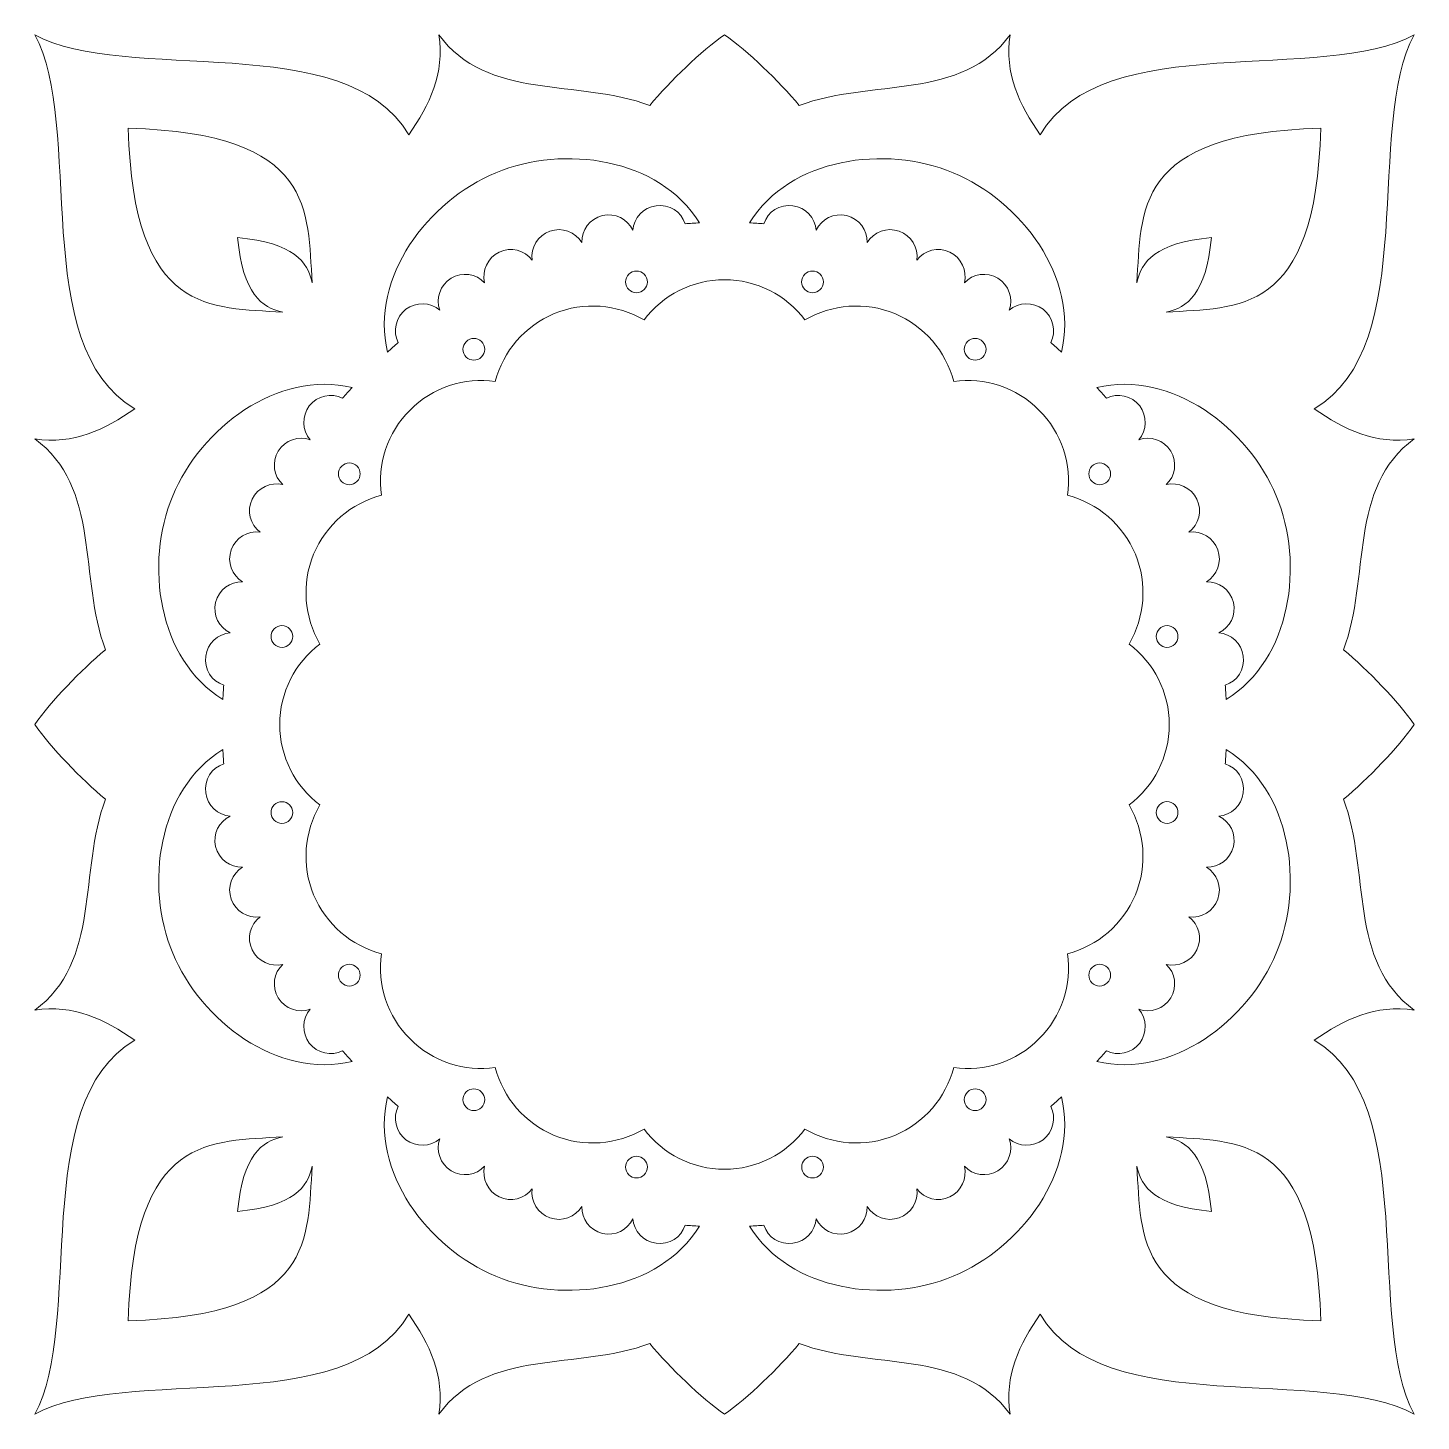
# Model space of a CAD drawing. Header units: millimetres. Extents: x -427 to 427, y -427 to 427.
# Drawn here: x 170.6 to 427.2, y 170.6 to 427.2 of the extents above; entities that cross this region are included whole.
import ezdxf

# ---------------------------------------------------------------- set-up
doc = ezdxf.new("R2010")
doc.units = ezdxf.units.MM
doc.header["$MEASUREMENT"] = 0
doc.layers.add('layer 1', color=7, linetype='Continuous')

msp = doc.modelspace()

# ---------------------------------------------------------------- linework, layer by layer
at = {"layer": 'layer 1', "color": 250, "lineweight": 9}
for points, knots in [([(171.8943, 425.8944), (181.0498, 409.4336), (170.634, 368.4287), (190.3001, 357.0427), (190.3001, 357.0427), (184.8045, 353.1702), (179.0223, 350.3648), (171.8943, 351.4995), (171.8943, 351.4995), (184.0837, 342.658), (180.0053, 325.8321), (184.9056, 312.6685), (184.9056, 312.6685), (180.4111, 308.8851), (174.9186, 303.1986), (171.8944, 298.8944), (171.8944, 298.8944), (174.9186, 294.5902), (180.411, 288.9038), (184.9055, 285.1204), (184.9055, 285.1204), (180.0052, 271.9567), (184.0837, 255.1308), (171.8943, 246.2893), (171.8943, 246.2893), (179.0223, 247.424), (184.8045, 244.6186), (190.3, 240.7461), (190.3, 240.7461), (170.6341, 229.36), (181.0498, 188.3552), (171.8943, 171.8944), (171.8943, 171.8944), (188.3551, 181.0499), (229.3599, 170.6341), (240.746, 190.3001), (240.746, 190.3001), (244.6185, 184.8046), (247.4239, 179.0224), (246.2892, 171.8944), (246.2892, 171.8944), (255.1307, 184.0838), (271.9566, 180.0054), (285.1202, 184.9057), (285.1202, 184.9057), (288.9036, 180.4112), (294.5901, 174.9187), (298.8943, 171.8945), (298.8943, 171.8945), (303.1985, 174.9187), (308.8849, 180.4111), (312.6683, 184.9056), (312.6683, 184.9056), (325.832, 180.0053), (342.6579, 184.0838), (351.4994, 171.8944), (351.4994, 171.8944), (350.3647, 179.0224), (353.1701, 184.8046), (357.0426, 190.3001), (357.0426, 190.3001), (368.4287, 170.6342), (409.4335, 181.0499), (425.8943, 171.8944), (425.8943, 171.8944), (416.7388, 188.3552), (427.1546, 229.36), (407.4886, 240.7461), (407.4886, 240.7461), (412.9841, 244.6186), (418.7663, 247.424), (425.8943, 246.2893), (425.8943, 246.2893), (413.7049, 255.1308), (417.7833, 271.9567), (412.883, 285.1203), (412.883, 285.1203), (417.3775, 288.9037), (422.87, 294.5902), (425.8942, 298.8944), (425.8942, 298.8944), (422.87, 303.1986), (417.3776, 308.885), (412.8831, 312.6684), (412.8831, 312.6684), (417.7834, 325.8321), (413.7049, 342.658), (425.8943, 351.4995), (425.8943, 351.4995), (418.7663, 350.3648), (412.9841, 353.1702), (407.4886, 357.0427), (407.4886, 357.0427), (427.1545, 368.4288), (416.7388, 409.4336), (425.8943, 425.8944), (425.8943, 425.8944), (409.4335, 416.7389), (368.4286, 427.1547), (357.0426, 407.4886), (357.0426, 407.4886), (353.1701, 412.9842), (350.3647, 418.7664), (351.4994, 425.8944), (351.4994, 425.8944), (342.6579, 413.705), (325.832, 417.7834), (312.6684, 412.8831), (312.6684, 412.8831), (308.885, 417.3776), (303.1985, 422.8701), (298.8943, 425.8943), (298.8943, 425.8943), (294.5901, 422.8701), (288.9037, 417.3777), (285.1203, 412.8832), (285.1203, 412.8832), (271.9566, 417.7835), (255.1307, 413.705), (246.2892, 425.8944), (246.2892, 425.8944), (247.4239, 418.7664), (244.6185, 412.9842), (240.746, 407.4887), (240.746, 407.4887), (229.3599, 427.1546), (188.3551, 416.7389), (171.8943, 425.8944)], [0, 0, 0, 0, 0.03030303, 0.03030303, 0.03030303, 0.03030303, 0.06060606, 0.06060606, 0.06060606, 0.06060606, 0.09090909, 0.09090909, 0.09090909, 0.09090909, 0.12121212, 0.12121212, 0.12121212, 0.12121212, 0.15151515, 0.15151515, 0.15151515, 0.15151515, 0.18181818, 0.18181818, 0.18181818, 0.18181818, 0.21212121, 0.21212121, 0.21212121, 0.21212121, 0.24242424, 0.24242424, 0.24242424, 0.24242424, 0.27272727, 0.27272727, 0.27272727, 0.27272727, 0.3030303, 0.3030303, 0.3030303, 0.3030303, 0.33333333, 0.33333333, 0.33333333, 0.33333333, 0.36363636, 0.36363636, 0.36363636, 0.36363636, 0.39393939, 0.39393939, 0.39393939, 0.39393939, 0.42424242, 0.42424242, 0.42424242, 0.42424242, 0.45454545, 0.45454545, 0.45454545, 0.45454545, 0.48484848, 0.48484848, 0.48484848, 0.48484848, 0.51515152, 0.51515152, 0.51515152, 0.51515152, 0.54545455, 0.54545455, 0.54545455, 0.54545455, 0.57575758, 0.57575758, 0.57575758, 0.57575758, 0.60606061, 0.60606061, 0.60606061, 0.60606061, 0.63636364, 0.63636364, 0.63636364, 0.63636364, 0.66666667, 0.66666667, 0.66666667, 0.66666667, 0.6969697, 0.6969697, 0.6969697, 0.6969697, 0.72727273, 0.72727273, 0.72727273, 0.72727273, 0.75757576, 0.75757576, 0.75757576, 0.75757576, 0.78787879, 0.78787879, 0.78787879, 0.78787879, 0.81818182, 0.81818182, 0.81818182, 0.81818182, 0.84848485, 0.84848485, 0.84848485, 0.84848485, 0.87878788, 0.87878788, 0.87878788, 0.87878788, 0.90909091, 0.90909091, 0.90909091, 0.90909091, 0.93939394, 0.93939394, 0.93939394, 0.93939394, 1, 1, 1, 1]), ([(189.1164, 408.6724), (190.0451, 373.9911), (204.4103, 375.7677), (217.554, 374.8065), (217.554, 374.8065), (213.678, 375.6921), (210.2497, 378.1404), (209.2306, 388.5581), (209.2306, 388.5581), (219.649, 387.5389), (222.097, 384.1102), (222.9824, 380.2339), (222.9824, 380.2339), (222.0209, 393.3777), (223.7984, 407.7436), (189.1164, 408.6724)], [0, 0, 0, 0, 0.2, 0.2, 0.2, 0.2, 0.4, 0.4, 0.4, 0.4, 0.6, 0.6, 0.6, 0.6, 1, 1, 1, 1]), ([(408.6723, 408.6723), (373.991, 407.7436), (375.7676, 393.3784), (374.8064, 380.2347), (374.8064, 380.2347), (375.692, 384.1107), (378.1403, 387.539), (388.558, 388.5581), (388.558, 388.5581), (387.5388, 378.1397), (384.1101, 375.6917), (380.2338, 374.8063), (380.2338, 374.8063), (393.3776, 375.7678), (407.7435, 373.9903), (408.6723, 408.6723)], [0, 0, 0, 0, 0.2, 0.2, 0.2, 0.2, 0.4, 0.4, 0.4, 0.4, 0.6, 0.6, 0.6, 0.6, 1, 1, 1, 1]), ([(236.8411, 367.463), (233.5871, 381.2339), (244.3327, 395.3137), (256.8146, 400.4838), (256.8146, 400.4838), (269.2965, 405.6539), (286.8506, 403.2964), (294.2872, 391.258), (294.2872, 391.258), (293.4082, 391.2146), (292.5312, 391.1588), (291.6564, 391.0908), (291.6564, 391.0908), (290.9186, 393.2909), (288.7053, 394.7332), (286.3182, 394.4189), (286.3182, 394.4189), (283.956, 394.1078), (282.2033, 392.1789), (282.0284, 389.894), (282.0284, 389.894), (281.0466, 391.9647), (278.719, 393.1376), (276.4022, 392.5809), (276.4022, 392.5809), (274.0852, 392.0247), (272.5438, 389.9229), (272.6088, 387.6323), (272.6088, 387.6323), (271.4158, 389.589), (268.9786, 390.5124), (266.7324, 389.7168), (266.7324, 389.7168), (264.4865, 388.9214), (263.173, 386.67), (263.4771, 384.3988), (263.4771, 384.3988), (262.0861, 386.22), (259.5659, 386.8833), (257.4152, 385.8574), (257.4152, 385.8574), (255.2645, 384.8315), (254.1936, 382.4553), (254.7335, 380.2284), (254.7335, 380.2284), (253.1598, 381.8941), (250.5838, 382.2903), (248.5522, 381.0451), (248.5522, 381.0451), (246.5206, 379.8001), (245.704, 377.3249), (246.4738, 375.1665), (246.4738, 375.1665), (244.7345, 376.6588), (242.1314, 376.7836), (240.2408, 375.3328), (240.2408, 375.3328), (238.331, 373.8672), (237.7858, 371.2823), (238.8195, 369.205), (238.8195, 369.205), (238.1528, 368.6346), (237.4932, 368.0538), (236.8411, 367.463)], [0, 0, 0, 0, 0.05882353, 0.05882353, 0.05882353, 0.05882353, 0.11764706, 0.11764706, 0.11764706, 0.11764706, 0.17647059, 0.17647059, 0.17647059, 0.17647059, 0.23529412, 0.23529412, 0.23529412, 0.23529412, 0.29411765, 0.29411765, 0.29411765, 0.29411765, 0.35294118, 0.35294118, 0.35294118, 0.35294118, 0.41176471, 0.41176471, 0.41176471, 0.41176471, 0.47058824, 0.47058824, 0.47058824, 0.47058824, 0.52941176, 0.52941176, 0.52941176, 0.52941176, 0.58823529, 0.58823529, 0.58823529, 0.58823529, 0.64705882, 0.64705882, 0.64705882, 0.64705882, 0.70588235, 0.70588235, 0.70588235, 0.70588235, 0.76470588, 0.76470588, 0.76470588, 0.76470588, 0.82352941, 0.82352941, 0.82352941, 0.82352941, 0.88235294, 0.88235294, 0.88235294, 0.88235294, 1, 1, 1, 1]), ([(303.5014, 391.258), (310.938, 403.2964), (328.4922, 405.654), (340.974, 400.4838), (340.974, 400.4838), (353.4559, 395.3136), (364.2015, 381.2339), (360.9475, 367.463), (360.9475, 367.463), (360.2953, 368.0539), (359.6357, 368.6346), (358.969, 369.2051), (358.969, 369.2051), (360.003, 371.2825), (359.4579, 373.8674), (357.5477, 375.3331), (357.5477, 375.3331), (355.6574, 376.7834), (353.0541, 376.6588), (351.3147, 375.1668), (351.3147, 375.1668), (352.0847, 377.3253), (351.2682, 379.8005), (349.2363, 381.0451), (349.2363, 381.0451), (347.2047, 382.2901), (344.6286, 381.8939), (343.0548, 380.2282), (343.0548, 380.2282), (343.5948, 382.4554), (342.5244, 384.8317), (340.3735, 385.8574), (340.3735, 385.8574), (338.223, 386.8831), (335.7022, 386.2199), (334.3113, 384.3989), (334.3113, 384.3989), (334.6155, 386.6703), (333.3025, 388.9213), (331.0563, 389.7167), (331.0563, 389.7167), (328.8101, 390.512), (326.3726, 389.589), (325.1797, 387.6326), (325.1797, 387.6326), (325.2448, 389.9232), (323.7034, 392.0249), (321.3864, 392.581), (321.3864, 392.581), (319.0695, 393.1372), (316.7418, 391.9644), (315.7599, 389.8938), (315.7599, 389.8938), (315.5853, 392.1789), (313.8328, 394.1078), (311.4701, 394.4188), (311.4701, 394.4188), (309.0834, 394.7329), (306.87, 393.2906), (306.1321, 391.0908), (306.1321, 391.0908), (305.2573, 391.1589), (304.3802, 391.2146), (303.5014, 391.258)], [0, 0, 0, 0, 0.05882353, 0.05882353, 0.05882353, 0.05882353, 0.11764706, 0.11764706, 0.11764706, 0.11764706, 0.17647059, 0.17647059, 0.17647059, 0.17647059, 0.23529412, 0.23529412, 0.23529412, 0.23529412, 0.29411765, 0.29411765, 0.29411765, 0.29411765, 0.35294118, 0.35294118, 0.35294118, 0.35294118, 0.41176471, 0.41176471, 0.41176471, 0.41176471, 0.47058824, 0.47058824, 0.47058824, 0.47058824, 0.52941176, 0.52941176, 0.52941176, 0.52941176, 0.58823529, 0.58823529, 0.58823529, 0.58823529, 0.64705882, 0.64705882, 0.64705882, 0.64705882, 0.70588235, 0.70588235, 0.70588235, 0.70588235, 0.76470588, 0.76470588, 0.76470588, 0.76470588, 0.82352941, 0.82352941, 0.82352941, 0.82352941, 0.88235294, 0.88235294, 0.88235294, 0.88235294, 1, 1, 1, 1]), ([(282.2963, 382.3382), (283.3797, 382.5537), (284.4326, 381.8502), (284.6481, 380.7668), (284.6481, 380.7668), (284.8636, 379.6834), (284.1601, 378.6306), (283.0767, 378.4151), (283.0767, 378.4151), (281.9933, 378.1996), (280.9404, 378.9031), (280.7249, 379.9865), (280.7249, 379.9865), (280.5094, 381.0698), (281.2129, 382.1227), (282.2963, 382.3382)], [0, 0, 0, 0, 0.2, 0.2, 0.2, 0.2, 0.4, 0.4, 0.4, 0.4, 0.6, 0.6, 0.6, 0.6, 1, 1, 1, 1]), ([(315.4924, 382.3382), (316.5756, 382.1227), (317.2791, 381.0698), (317.0638, 379.9865), (317.0638, 379.9865), (316.8482, 378.9031), (315.7953, 378.1996), (314.712, 378.415), (314.712, 378.415), (313.6286, 378.6306), (312.9251, 379.6835), (313.1405, 380.7668), (313.1405, 380.7668), (313.356, 381.8502), (314.4089, 382.5537), (315.4924, 382.3382)], [0, 0, 0, 0, 0.2, 0.2, 0.2, 0.2, 0.4, 0.4, 0.4, 0.4, 0.6, 0.6, 0.6, 0.6, 1, 1, 1, 1]), ([(362.0452, 341.0905), (367.612, 339.6432), (372.2896, 335.6779), (374.546, 330.2305), (374.546, 330.2305), (376.791, 324.8108), (376.283, 318.6714), (373.3829, 313.7139), (373.3829, 313.7139), (377.9738, 310.2465), (380.7792, 304.792), (380.7792, 298.8944), (380.7792, 298.8944), (380.7792, 292.9969), (377.9739, 287.5423), (373.3829, 284.075), (373.3829, 284.075), (376.2831, 279.1175), (376.791, 272.9781), (374.5461, 267.5584), (374.5461, 267.5584), (372.2897, 262.1109), (367.612, 258.1457), (362.0452, 256.6984), (362.0452, 256.6984), (362.8384, 251.0014), (360.9651, 245.1623), (356.7957, 240.993), (356.7957, 240.993), (352.6264, 236.8236), (346.7873, 234.9503), (341.0904, 235.7436), (341.0904, 235.7436), (339.6431, 230.1768), (335.6779, 225.4991), (330.2304, 223.2427), (330.2304, 223.2427), (324.8107, 220.9977), (318.6713, 221.5057), (313.7138, 224.4058), (313.7138, 224.4058), (310.2464, 219.8149), (304.7919, 217.0095), (298.8943, 217.0095), (298.8943, 217.0095), (292.9968, 217.0095), (287.5422, 219.8148), (284.0749, 224.4058), (284.0749, 224.4058), (279.1174, 221.5056), (272.978, 220.9977), (267.5583, 223.2426), (267.5583, 223.2426), (262.1108, 225.499), (258.1456, 230.1767), (256.6983, 235.7435), (256.6983, 235.7435), (251.0013, 234.9503), (245.1622, 236.8236), (240.9929, 240.993), (240.9929, 240.993), (236.8235, 245.1623), (234.9502, 251.0014), (235.7435, 256.6983), (235.7435, 256.6983), (230.1767, 258.1456), (225.499, 262.1108), (223.2426, 267.5583), (223.2426, 267.5583), (220.9976, 272.978), (221.5056, 279.1174), (224.4057, 284.0749), (224.4057, 284.0749), (219.8148, 287.5423), (217.0094, 292.9968), (217.0094, 298.8944), (217.0094, 298.8944), (217.0094, 304.7919), (219.8147, 310.2465), (224.4057, 313.7138), (224.4057, 313.7138), (221.5055, 318.6713), (220.9976, 324.8107), (223.2425, 330.2304), (223.2425, 330.2304), (225.4989, 335.6779), (230.1766, 339.6431), (235.7434, 341.0904), (235.7434, 341.0904), (234.9502, 346.7874), (236.8235, 352.6265), (240.9929, 356.7958), (240.9929, 356.7958), (245.1622, 360.9652), (251.0013, 362.8385), (256.6982, 362.0452), (256.6982, 362.0452), (258.1455, 367.612), (262.1107, 372.2897), (267.5582, 374.5461), (267.5582, 374.5461), (272.9779, 376.7911), (279.1173, 376.2831), (284.0748, 373.383), (284.0748, 373.383), (287.5422, 377.9739), (292.9967, 380.7793), (298.8943, 380.7793), (298.8943, 380.7793), (304.7918, 380.7793), (310.2464, 377.974), (313.7137, 373.383), (313.7137, 373.383), (318.6712, 376.2832), (324.8106, 376.7911), (330.2303, 374.5462), (330.2303, 374.5462), (335.6778, 372.2898), (339.643, 367.6121), (341.0903, 362.0453), (341.0903, 362.0453), (346.7873, 362.8385), (352.6264, 360.9652), (356.7957, 356.7958), (356.7957, 356.7958), (360.9651, 352.6265), (362.8384, 346.7874), (362.0452, 341.0905)], [0, 0, 0, 0, 0.03030303, 0.03030303, 0.03030303, 0.03030303, 0.06060606, 0.06060606, 0.06060606, 0.06060606, 0.09090909, 0.09090909, 0.09090909, 0.09090909, 0.12121212, 0.12121212, 0.12121212, 0.12121212, 0.15151515, 0.15151515, 0.15151515, 0.15151515, 0.18181818, 0.18181818, 0.18181818, 0.18181818, 0.21212121, 0.21212121, 0.21212121, 0.21212121, 0.24242424, 0.24242424, 0.24242424, 0.24242424, 0.27272727, 0.27272727, 0.27272727, 0.27272727, 0.3030303, 0.3030303, 0.3030303, 0.3030303, 0.33333333, 0.33333333, 0.33333333, 0.33333333, 0.36363636, 0.36363636, 0.36363636, 0.36363636, 0.39393939, 0.39393939, 0.39393939, 0.39393939, 0.42424242, 0.42424242, 0.42424242, 0.42424242, 0.45454545, 0.45454545, 0.45454545, 0.45454545, 0.48484848, 0.48484848, 0.48484848, 0.48484848, 0.51515152, 0.51515152, 0.51515152, 0.51515152, 0.54545455, 0.54545455, 0.54545455, 0.54545455, 0.57575758, 0.57575758, 0.57575758, 0.57575758, 0.60606061, 0.60606061, 0.60606061, 0.60606061, 0.63636364, 0.63636364, 0.63636364, 0.63636364, 0.66666667, 0.66666667, 0.66666667, 0.66666667, 0.6969697, 0.6969697, 0.6969697, 0.6969697, 0.72727273, 0.72727273, 0.72727273, 0.72727273, 0.75757576, 0.75757576, 0.75757576, 0.75757576, 0.78787879, 0.78787879, 0.78787879, 0.78787879, 0.81818182, 0.81818182, 0.81818182, 0.81818182, 0.84848485, 0.84848485, 0.84848485, 0.84848485, 0.87878788, 0.87878788, 0.87878788, 0.87878788, 0.90909091, 0.90909091, 0.90909091, 0.90909091, 0.93939394, 0.93939394, 0.93939394, 0.93939394, 1, 1, 1, 1]), ([(251.6272, 369.6347), (252.5456, 370.2483), (253.7875, 370.0013), (254.4012, 369.0828), (254.4012, 369.0828), (255.0149, 368.1644), (254.7678, 366.9225), (253.8494, 366.3087), (253.8494, 366.3087), (252.931, 365.695), (251.689, 365.9421), (251.0754, 366.8605), (251.0754, 366.8605), (250.4617, 367.779), (250.7087, 369.021), (251.6272, 369.6347)], [0, 0, 0, 0, 0.2, 0.2, 0.2, 0.2, 0.4, 0.4, 0.4, 0.4, 0.6, 0.6, 0.6, 0.6, 1, 1, 1, 1]), ([(346.1615, 369.6347), (347.0799, 369.021), (347.3269, 367.779), (346.7133, 366.8605), (346.7133, 366.8605), (346.0996, 365.9422), (344.8576, 365.6951), (343.9392, 366.3087), (343.9392, 366.3087), (343.0208, 366.9225), (342.7737, 368.1644), (343.3874, 369.0829), (343.3874, 369.0829), (344.0011, 370.0013), (345.243, 370.2483), (346.1615, 369.6347)], [0, 0, 0, 0, 0.2, 0.2, 0.2, 0.2, 0.4, 0.4, 0.4, 0.4, 0.6, 0.6, 0.6, 0.6, 1, 1, 1, 1]), ([(197.3049, 340.9741), (202.4751, 353.456), (216.5548, 364.2016), (230.3257, 360.9476), (230.3257, 360.9476), (229.7348, 360.2954), (229.1541, 359.6358), (228.5836, 358.9691), (228.5836, 358.9691), (226.5062, 360.0031), (223.9213, 359.458), (222.4556, 357.5478), (222.4556, 357.5478), (221.0053, 355.6575), (221.1299, 353.0542), (222.6219, 351.3148), (222.6219, 351.3148), (220.4634, 352.0848), (217.9882, 351.2683), (216.7436, 349.2364), (216.7436, 349.2364), (215.4986, 347.2048), (215.8948, 344.6287), (217.5605, 343.0549), (217.5605, 343.0549), (215.3333, 343.5949), (212.957, 342.5245), (211.9313, 340.3736), (211.9313, 340.3736), (210.9056, 338.2231), (211.5688, 335.7023), (213.3898, 334.3114), (213.3898, 334.3114), (211.1184, 334.6156), (208.8674, 333.3026), (208.072, 331.0564), (208.072, 331.0564), (207.2767, 328.8102), (208.1997, 326.3727), (210.1561, 325.1798), (210.1561, 325.1798), (207.8655, 325.2449), (205.7638, 323.7035), (205.2077, 321.3865), (205.2077, 321.3865), (204.6515, 319.0696), (205.8243, 316.7419), (207.8949, 315.76), (207.8949, 315.76), (205.6098, 315.5854), (203.6809, 313.8329), (203.3699, 311.4702), (203.3699, 311.4702), (203.0558, 309.0835), (204.4981, 306.8701), (206.6979, 306.1322), (206.6979, 306.1322), (206.6298, 305.2574), (206.5741, 304.3803), (206.5307, 303.5015), (206.5307, 303.5015), (194.4923, 310.9381), (192.1347, 328.4923), (197.3049, 340.9741)], [0, 0, 0, 0, 0.05882353, 0.05882353, 0.05882353, 0.05882353, 0.11764706, 0.11764706, 0.11764706, 0.11764706, 0.17647059, 0.17647059, 0.17647059, 0.17647059, 0.23529412, 0.23529412, 0.23529412, 0.23529412, 0.29411765, 0.29411765, 0.29411765, 0.29411765, 0.35294118, 0.35294118, 0.35294118, 0.35294118, 0.41176471, 0.41176471, 0.41176471, 0.41176471, 0.47058824, 0.47058824, 0.47058824, 0.47058824, 0.52941176, 0.52941176, 0.52941176, 0.52941176, 0.58823529, 0.58823529, 0.58823529, 0.58823529, 0.64705882, 0.64705882, 0.64705882, 0.64705882, 0.70588235, 0.70588235, 0.70588235, 0.70588235, 0.76470588, 0.76470588, 0.76470588, 0.76470588, 0.82352941, 0.82352941, 0.82352941, 0.82352941, 0.88235294, 0.88235294, 0.88235294, 0.88235294, 1, 1, 1, 1]), ([(369.2049, 358.9692), (368.6345, 359.6359), (368.0537, 360.2955), (367.4629, 360.9476), (367.4629, 360.9476), (381.2338, 364.2016), (395.3136, 353.456), (400.4837, 340.9741), (400.4837, 340.9741), (405.6538, 328.4922), (403.2963, 310.9381), (391.2579, 303.5015), (391.2579, 303.5015), (391.2145, 304.3805), (391.1587, 305.2575), (391.0907, 306.1323), (391.0907, 306.1323), (393.2908, 306.8701), (394.7331, 309.0834), (394.4188, 311.4705), (394.4188, 311.4705), (394.1077, 313.8327), (392.1788, 315.5854), (389.8939, 315.7603), (389.8939, 315.7603), (391.9646, 316.7421), (393.1375, 319.0697), (392.5808, 321.3865), (392.5808, 321.3865), (392.0246, 323.7035), (389.9228, 325.2449), (387.6322, 325.1799), (387.6322, 325.1799), (389.5889, 326.3729), (390.5123, 328.8101), (389.7167, 331.0563), (389.7167, 331.0563), (388.9213, 333.3022), (386.6699, 334.6157), (384.3987, 334.3116), (384.3987, 334.3116), (386.2199, 335.7026), (386.8832, 338.2228), (385.8573, 340.3735), (385.8573, 340.3735), (384.8314, 342.5242), (382.4552, 343.5951), (380.2283, 343.0552), (380.2283, 343.0552), (381.894, 344.6289), (382.2902, 347.2049), (381.045, 349.2365), (381.045, 349.2365), (379.8, 351.2681), (377.3248, 352.0847), (375.1664, 351.3149), (375.1664, 351.3149), (376.6587, 353.0542), (376.7835, 355.6573), (375.3327, 357.5479), (375.3327, 357.5479), (373.8671, 359.4577), (371.2822, 360.0029), (369.2049, 358.9692)], [0, 0, 0, 0, 0.05882353, 0.05882353, 0.05882353, 0.05882353, 0.11764706, 0.11764706, 0.11764706, 0.11764706, 0.17647059, 0.17647059, 0.17647059, 0.17647059, 0.23529412, 0.23529412, 0.23529412, 0.23529412, 0.29411765, 0.29411765, 0.29411765, 0.29411765, 0.35294118, 0.35294118, 0.35294118, 0.35294118, 0.41176471, 0.41176471, 0.41176471, 0.41176471, 0.47058824, 0.47058824, 0.47058824, 0.47058824, 0.52941176, 0.52941176, 0.52941176, 0.52941176, 0.58823529, 0.58823529, 0.58823529, 0.58823529, 0.64705882, 0.64705882, 0.64705882, 0.64705882, 0.70588235, 0.70588235, 0.70588235, 0.70588235, 0.76470588, 0.76470588, 0.76470588, 0.76470588, 0.82352941, 0.82352941, 0.82352941, 0.82352941, 0.88235294, 0.88235294, 0.88235294, 0.88235294, 1, 1, 1, 1]), ([(228.154, 346.1615), (228.7677, 347.0799), (230.0097, 347.327), (230.9282, 346.7134), (230.9282, 346.7134), (231.8465, 346.0996), (232.0936, 344.8577), (231.48, 343.9392), (231.48, 343.9392), (230.8662, 343.0208), (229.6243, 342.7738), (228.7058, 343.3874), (228.7058, 343.3874), (227.7874, 344.0011), (227.5404, 345.2431), (228.154, 346.1615)], [0, 0, 0, 0, 0.2, 0.2, 0.2, 0.2, 0.4, 0.4, 0.4, 0.4, 0.6, 0.6, 0.6, 0.6, 1, 1, 1, 1]), ([(369.6346, 346.1615), (370.2483, 345.2431), (370.0012, 344.0012), (369.0828, 343.3875), (369.0828, 343.3875), (368.1644, 342.7738), (366.9224, 343.0209), (366.3087, 343.9393), (366.3087, 343.9393), (365.695, 344.8577), (365.942, 346.0997), (366.8605, 346.7133), (366.8605, 346.7133), (367.779, 347.327), (369.0209, 347.08), (369.6346, 346.1615)], [0, 0, 0, 0, 0.2, 0.2, 0.2, 0.2, 0.4, 0.4, 0.4, 0.4, 0.6, 0.6, 0.6, 0.6, 1, 1, 1, 1]), ([(215.4505, 315.4924), (215.666, 316.5757), (216.7189, 317.2792), (217.8022, 317.0638), (217.8022, 317.0638), (218.8856, 316.8482), (219.5891, 315.7953), (219.3737, 314.712), (219.3737, 314.712), (219.1581, 313.6286), (218.1052, 312.9251), (217.0219, 313.1406), (217.0219, 313.1406), (215.9385, 313.3561), (215.235, 314.409), (215.4505, 315.4924)], [0, 0, 0, 0, 0.2, 0.2, 0.2, 0.2, 0.4, 0.4, 0.4, 0.4, 0.6, 0.6, 0.6, 0.6, 1, 1, 1, 1]), ([(382.3382, 315.4924), (382.5537, 314.409), (381.8502, 313.3561), (380.7668, 313.1406), (380.7668, 313.1406), (379.6834, 312.9251), (378.6305, 313.6286), (378.415, 314.712), (378.415, 314.712), (378.1995, 315.7954), (378.903, 316.8483), (379.9864, 317.0638), (379.9864, 317.0638), (381.0698, 317.2793), (382.1227, 316.5758), (382.3382, 315.4924)], [0, 0, 0, 0, 0.2, 0.2, 0.2, 0.2, 0.4, 0.4, 0.4, 0.4, 0.6, 0.6, 0.6, 0.6, 1, 1, 1, 1]), ([(228.5837, 238.8196), (229.1541, 238.1529), (229.7349, 237.4933), (230.3257, 236.8412), (230.3257, 236.8412), (216.5548, 233.5872), (202.475, 244.3328), (197.3049, 256.8147), (197.3049, 256.8147), (192.1348, 269.2966), (194.4923, 286.8507), (206.5307, 294.2873), (206.5307, 294.2873), (206.5741, 293.4083), (206.6299, 292.5313), (206.6979, 291.6565), (206.6979, 291.6565), (204.4978, 290.9187), (203.0555, 288.7054), (203.3698, 286.3183), (203.3698, 286.3183), (203.6809, 283.9561), (205.6098, 282.2034), (207.8947, 282.0285), (207.8947, 282.0285), (205.824, 281.0467), (204.6511, 278.7191), (205.2078, 276.4023), (205.2078, 276.4023), (205.764, 274.0853), (207.8658, 272.5439), (210.1564, 272.6089), (210.1564, 272.6089), (208.1997, 271.4159), (207.2763, 268.9787), (208.0719, 266.7325), (208.0719, 266.7325), (208.8673, 264.4866), (211.1187, 263.1731), (213.3899, 263.4772), (213.3899, 263.4772), (211.5687, 262.0862), (210.9054, 259.566), (211.9313, 257.4153), (211.9313, 257.4153), (212.9572, 255.2646), (215.3334, 254.1937), (217.5603, 254.7336), (217.5603, 254.7336), (215.8946, 253.1599), (215.4984, 250.5839), (216.7436, 248.5523), (216.7436, 248.5523), (217.9886, 246.5207), (220.4638, 245.7041), (222.6222, 246.4739), (222.6222, 246.4739), (221.1299, 244.7346), (221.0051, 242.1315), (222.4559, 240.2409), (222.4559, 240.2409), (223.9215, 238.3311), (226.5064, 237.7859), (228.5837, 238.8196)], [0, 0, 0, 0, 0.05882353, 0.05882353, 0.05882353, 0.05882353, 0.11764706, 0.11764706, 0.11764706, 0.11764706, 0.17647059, 0.17647059, 0.17647059, 0.17647059, 0.23529412, 0.23529412, 0.23529412, 0.23529412, 0.29411765, 0.29411765, 0.29411765, 0.29411765, 0.35294118, 0.35294118, 0.35294118, 0.35294118, 0.41176471, 0.41176471, 0.41176471, 0.41176471, 0.47058824, 0.47058824, 0.47058824, 0.47058824, 0.52941176, 0.52941176, 0.52941176, 0.52941176, 0.58823529, 0.58823529, 0.58823529, 0.58823529, 0.64705882, 0.64705882, 0.64705882, 0.64705882, 0.70588235, 0.70588235, 0.70588235, 0.70588235, 0.76470588, 0.76470588, 0.76470588, 0.76470588, 0.82352941, 0.82352941, 0.82352941, 0.82352941, 0.88235294, 0.88235294, 0.88235294, 0.88235294, 1, 1, 1, 1]), ([(392.5809, 276.4023), (393.1371, 278.7192), (391.9643, 281.0469), (389.8937, 282.0288), (389.8937, 282.0288), (392.1788, 282.2034), (394.1077, 283.9559), (394.4187, 286.3186), (394.4187, 286.3186), (394.7328, 288.7053), (393.2905, 290.9187), (391.0907, 291.6566), (391.0907, 291.6566), (391.1588, 292.5314), (391.2145, 293.4085), (391.2579, 294.2873), (391.2579, 294.2873), (403.2963, 286.8507), (405.6539, 269.2965), (400.4837, 256.8147), (400.4837, 256.8147), (395.3135, 244.3328), (381.2338, 233.5872), (367.4629, 236.8412), (367.4629, 236.8412), (368.0538, 237.4934), (368.6345, 238.153), (369.205, 238.8197), (369.205, 238.8197), (371.2824, 237.7857), (373.8673, 238.3308), (375.333, 240.241), (375.333, 240.241), (376.7833, 242.1313), (376.6587, 244.7346), (375.1667, 246.474), (375.1667, 246.474), (377.3252, 245.704), (379.8004, 246.5205), (381.045, 248.5524), (381.045, 248.5524), (382.29, 250.584), (381.8938, 253.1601), (380.2281, 254.7339), (380.2281, 254.7339), (382.4553, 254.1939), (384.8316, 255.2643), (385.8573, 257.4152), (385.8573, 257.4152), (386.883, 259.5657), (386.2198, 262.0865), (384.3988, 263.4774), (384.3988, 263.4774), (386.6702, 263.1732), (388.9212, 264.4862), (389.7166, 266.7324), (389.7166, 266.7324), (390.5119, 268.9786), (389.5889, 271.4161), (387.6325, 272.609), (387.6325, 272.609), (389.9231, 272.5439), (392.0248, 274.0853), (392.5809, 276.4023)], [0, 0, 0, 0, 0.05882353, 0.05882353, 0.05882353, 0.05882353, 0.11764706, 0.11764706, 0.11764706, 0.11764706, 0.17647059, 0.17647059, 0.17647059, 0.17647059, 0.23529412, 0.23529412, 0.23529412, 0.23529412, 0.29411765, 0.29411765, 0.29411765, 0.29411765, 0.35294118, 0.35294118, 0.35294118, 0.35294118, 0.41176471, 0.41176471, 0.41176471, 0.41176471, 0.47058824, 0.47058824, 0.47058824, 0.47058824, 0.52941176, 0.52941176, 0.52941176, 0.52941176, 0.58823529, 0.58823529, 0.58823529, 0.58823529, 0.64705882, 0.64705882, 0.64705882, 0.64705882, 0.70588235, 0.70588235, 0.70588235, 0.70588235, 0.76470588, 0.76470588, 0.76470588, 0.76470588, 0.82352941, 0.82352941, 0.82352941, 0.82352941, 0.88235294, 0.88235294, 0.88235294, 0.88235294, 1, 1, 1, 1]), ([(215.4505, 282.2964), (215.235, 283.3797), (215.9385, 284.4326), (217.0219, 284.6481), (217.0219, 284.6481), (218.1053, 284.8636), (219.1581, 284.1601), (219.3736, 283.0767), (219.3736, 283.0767), (219.5891, 281.9933), (218.8856, 280.9405), (217.8022, 280.725), (217.8022, 280.725), (216.7189, 280.5095), (215.666, 281.213), (215.4505, 282.2964)], [0, 0, 0, 0, 0.2, 0.2, 0.2, 0.2, 0.4, 0.4, 0.4, 0.4, 0.6, 0.6, 0.6, 0.6, 1, 1, 1, 1]), ([(382.3382, 282.2963), (382.1227, 281.2131), (381.0698, 280.5096), (379.9865, 280.7249), (379.9865, 280.7249), (378.9031, 280.9405), (378.1996, 281.9934), (378.415, 283.0767), (378.415, 283.0767), (378.6305, 284.1601), (379.6834, 284.8636), (380.7668, 284.6482), (380.7668, 284.6482), (381.8501, 284.4327), (382.5537, 283.3798), (382.3382, 282.2963)], [0, 0, 0, 0, 0.2, 0.2, 0.2, 0.2, 0.4, 0.4, 0.4, 0.4, 0.6, 0.6, 0.6, 0.6, 1, 1, 1, 1]), ([(228.154, 251.6272), (227.5404, 252.5456), (227.7874, 253.7876), (228.7059, 254.4013), (228.7059, 254.4013), (229.6243, 255.0149), (230.8662, 254.7679), (231.48, 253.8495), (231.48, 253.8495), (232.0937, 252.931), (231.8466, 251.6891), (230.9282, 251.0754), (230.9282, 251.0754), (230.0097, 250.4617), (228.7677, 250.7088), (228.154, 251.6272)], [0, 0, 0, 0, 0.2, 0.2, 0.2, 0.2, 0.4, 0.4, 0.4, 0.4, 0.6, 0.6, 0.6, 0.6, 1, 1, 1, 1]), ([(369.6347, 251.6272), (369.0209, 250.7088), (367.779, 250.4618), (366.8605, 251.0754), (366.8605, 251.0754), (365.9421, 251.6891), (365.6951, 252.9311), (366.3087, 253.8495), (366.3087, 253.8495), (366.9224, 254.7679), (368.1644, 255.015), (369.0828, 254.4013), (369.0828, 254.4013), (370.0012, 253.7876), (370.2483, 252.5457), (369.6347, 251.6272)], [0, 0, 0, 0, 0.2, 0.2, 0.2, 0.2, 0.4, 0.4, 0.4, 0.4, 0.6, 0.6, 0.6, 0.6, 1, 1, 1, 1]), ([(251.6272, 228.154), (250.7088, 228.7678), (250.4617, 230.0097), (251.0753, 230.9282), (251.0753, 230.9282), (251.6891, 231.8466), (252.931, 232.0936), (253.8495, 231.48), (253.8495, 231.48), (254.7679, 230.8663), (255.0149, 229.6243), (254.4013, 228.7059), (254.4013, 228.7059), (253.7876, 227.7875), (252.5456, 227.5404), (251.6272, 228.154)], [0, 0, 0, 0, 0.2, 0.2, 0.2, 0.2, 0.4, 0.4, 0.4, 0.4, 0.6, 0.6, 0.6, 0.6, 1, 1, 1, 1]), ([(346.1615, 228.1541), (345.2431, 227.5404), (344.0011, 227.7875), (343.3874, 228.7059), (343.3874, 228.7059), (342.7738, 229.6243), (343.0208, 230.8663), (343.9392, 231.48), (343.9392, 231.48), (344.8577, 232.0937), (346.0996, 231.8467), (346.7133, 230.9282), (346.7133, 230.9282), (347.327, 230.0097), (347.0799, 228.7678), (346.1615, 228.1541)], [0, 0, 0, 0, 0.2, 0.2, 0.2, 0.2, 0.4, 0.4, 0.4, 0.4, 0.6, 0.6, 0.6, 0.6, 1, 1, 1, 1]), ([(266.7323, 208.0721), (268.9785, 207.2768), (271.416, 208.1998), (272.6089, 210.1562), (272.6089, 210.1562), (272.5438, 207.8656), (274.0852, 205.7639), (276.4022, 205.2078), (276.4022, 205.2078), (278.7191, 204.6516), (281.0468, 205.8244), (282.0287, 207.895), (282.0287, 207.895), (282.2033, 205.6099), (283.9558, 203.681), (286.3185, 203.37), (286.3185, 203.37), (288.7052, 203.0559), (290.9186, 204.4982), (291.6565, 206.698), (291.6565, 206.698), (292.5313, 206.6299), (293.4084, 206.5742), (294.2872, 206.5308), (294.2872, 206.5308), (286.8506, 194.4924), (269.2964, 192.1348), (256.8146, 197.305), (256.8146, 197.305), (244.3327, 202.4752), (233.5871, 216.5549), (236.8411, 230.3258), (236.8411, 230.3258), (237.4933, 229.7349), (238.1529, 229.1542), (238.8196, 228.5837), (238.8196, 228.5837), (237.7856, 226.5063), (238.3307, 223.9214), (240.2409, 222.4557), (240.2409, 222.4557), (242.1312, 221.0054), (244.7345, 221.13), (246.4739, 222.622), (246.4739, 222.622), (245.7039, 220.4635), (246.5204, 217.9883), (248.5523, 216.7437), (248.5523, 216.7437), (250.5839, 215.4987), (253.16, 215.8949), (254.7338, 217.5606), (254.7338, 217.5606), (254.1938, 215.3334), (255.2642, 212.9571), (257.4151, 211.9314), (257.4151, 211.9314), (259.5656, 210.9057), (262.0864, 211.5689), (263.4773, 213.3899), (263.4773, 213.3899), (263.1731, 211.1185), (264.4861, 208.8675), (266.7323, 208.0721)], [0, 0, 0, 0, 0.05882353, 0.05882353, 0.05882353, 0.05882353, 0.11764706, 0.11764706, 0.11764706, 0.11764706, 0.17647059, 0.17647059, 0.17647059, 0.17647059, 0.23529412, 0.23529412, 0.23529412, 0.23529412, 0.29411765, 0.29411765, 0.29411765, 0.29411765, 0.35294118, 0.35294118, 0.35294118, 0.35294118, 0.41176471, 0.41176471, 0.41176471, 0.41176471, 0.47058824, 0.47058824, 0.47058824, 0.47058824, 0.52941176, 0.52941176, 0.52941176, 0.52941176, 0.58823529, 0.58823529, 0.58823529, 0.58823529, 0.64705882, 0.64705882, 0.64705882, 0.64705882, 0.70588235, 0.70588235, 0.70588235, 0.70588235, 0.76470588, 0.76470588, 0.76470588, 0.76470588, 0.82352941, 0.82352941, 0.82352941, 0.82352941, 0.88235294, 0.88235294, 0.88235294, 0.88235294, 1, 1, 1, 1]), ([(358.9691, 228.5838), (359.6358, 229.1542), (360.2954, 229.735), (360.9475, 230.3258), (360.9475, 230.3258), (364.2015, 216.5549), (353.4559, 202.4751), (340.974, 197.305), (340.974, 197.305), (328.4921, 192.1349), (310.938, 194.4924), (303.5014, 206.5308), (303.5014, 206.5308), (304.3804, 206.5742), (305.2574, 206.63), (306.1322, 206.698), (306.1322, 206.698), (306.87, 204.4979), (309.0833, 203.0556), (311.4704, 203.3699), (311.4704, 203.3699), (313.8326, 203.681), (315.5853, 205.6099), (315.7602, 207.8948), (315.7602, 207.8948), (316.742, 205.8241), (319.0696, 204.6512), (321.3864, 205.2079), (321.3864, 205.2079), (323.7034, 205.7641), (325.2448, 207.8659), (325.1798, 210.1565), (325.1798, 210.1565), (326.3728, 208.1998), (328.81, 207.2764), (331.0562, 208.072), (331.0562, 208.072), (333.3021, 208.8674), (334.6156, 211.1188), (334.3115, 213.39), (334.3115, 213.39), (335.7025, 211.5688), (338.2227, 210.9055), (340.3734, 211.9314), (340.3734, 211.9314), (342.5241, 212.9573), (343.595, 215.3335), (343.0551, 217.5604), (343.0551, 217.5604), (344.6288, 215.8947), (347.2048, 215.4985), (349.2364, 216.7437), (349.2364, 216.7437), (351.268, 217.9887), (352.0846, 220.4639), (351.3148, 222.6223), (351.3148, 222.6223), (353.0541, 221.13), (355.6572, 221.0052), (357.5478, 222.456), (357.5478, 222.456), (359.4576, 223.9216), (360.0028, 226.5065), (358.9691, 228.5838)], [0, 0, 0, 0, 0.05882353, 0.05882353, 0.05882353, 0.05882353, 0.11764706, 0.11764706, 0.11764706, 0.11764706, 0.17647059, 0.17647059, 0.17647059, 0.17647059, 0.23529412, 0.23529412, 0.23529412, 0.23529412, 0.29411765, 0.29411765, 0.29411765, 0.29411765, 0.35294118, 0.35294118, 0.35294118, 0.35294118, 0.41176471, 0.41176471, 0.41176471, 0.41176471, 0.47058824, 0.47058824, 0.47058824, 0.47058824, 0.52941176, 0.52941176, 0.52941176, 0.52941176, 0.58823529, 0.58823529, 0.58823529, 0.58823529, 0.64705882, 0.64705882, 0.64705882, 0.64705882, 0.70588235, 0.70588235, 0.70588235, 0.70588235, 0.76470588, 0.76470588, 0.76470588, 0.76470588, 0.82352941, 0.82352941, 0.82352941, 0.82352941, 0.88235294, 0.88235294, 0.88235294, 0.88235294, 1, 1, 1, 1]), ([(189.1163, 189.1165), (223.7976, 190.0452), (222.021, 204.4104), (222.9822, 217.5541), (222.9822, 217.5541), (222.0966, 213.6781), (219.6483, 210.2498), (209.2306, 209.2307), (209.2306, 209.2307), (210.2498, 219.6491), (213.6785, 222.0971), (217.5548, 222.9825), (217.5548, 222.9825), (204.411, 222.021), (190.0451, 223.7985), (189.1163, 189.1165)], [0, 0, 0, 0, 0.2, 0.2, 0.2, 0.2, 0.4, 0.4, 0.4, 0.4, 0.6, 0.6, 0.6, 0.6, 1, 1, 1, 1]), ([(408.6722, 189.1164), (407.7435, 223.7977), (393.3783, 222.0211), (380.2346, 222.9823), (380.2346, 222.9823), (384.1106, 222.0967), (387.5389, 219.6484), (388.558, 209.2307), (388.558, 209.2307), (378.1396, 210.2499), (375.6916, 213.6786), (374.8062, 217.5549), (374.8062, 217.5549), (375.7677, 204.4111), (373.9902, 190.0452), (408.6722, 189.1164)], [0, 0, 0, 0, 0.2, 0.2, 0.2, 0.2, 0.4, 0.4, 0.4, 0.4, 0.6, 0.6, 0.6, 0.6, 1, 1, 1, 1]), ([(282.2963, 215.4505), (281.213, 215.666), (280.5095, 216.7189), (280.7249, 217.8022), (280.7249, 217.8022), (280.9405, 218.8856), (281.9934, 219.5891), (283.0767, 219.3737), (283.0767, 219.3737), (284.1601, 219.1582), (284.8636, 218.1053), (284.6481, 217.0219), (284.6481, 217.0219), (284.4326, 215.9386), (283.3797, 215.235), (282.2963, 215.4505)], [0, 0, 0, 0, 0.2, 0.2, 0.2, 0.2, 0.4, 0.4, 0.4, 0.4, 0.6, 0.6, 0.6, 0.6, 1, 1, 1, 1]), ([(315.4923, 215.4505), (314.409, 215.235), (313.3561, 215.9385), (313.1406, 217.0219), (313.1406, 217.0219), (312.9251, 218.1053), (313.6286, 219.1582), (314.712, 219.3737), (314.712, 219.3737), (315.7954, 219.5892), (316.8482, 218.8857), (317.0637, 217.8023), (317.0637, 217.8023), (317.2792, 216.7189), (316.5757, 215.666), (315.4923, 215.4505)], [0, 0, 0, 0, 0.2, 0.2, 0.2, 0.2, 0.4, 0.4, 0.4, 0.4, 0.6, 0.6, 0.6, 0.6, 1, 1, 1, 1])]:
    msp.add_open_spline(points, degree=3, knots=knots, dxfattribs=at)

doc.saveas('drawing.dxf')
